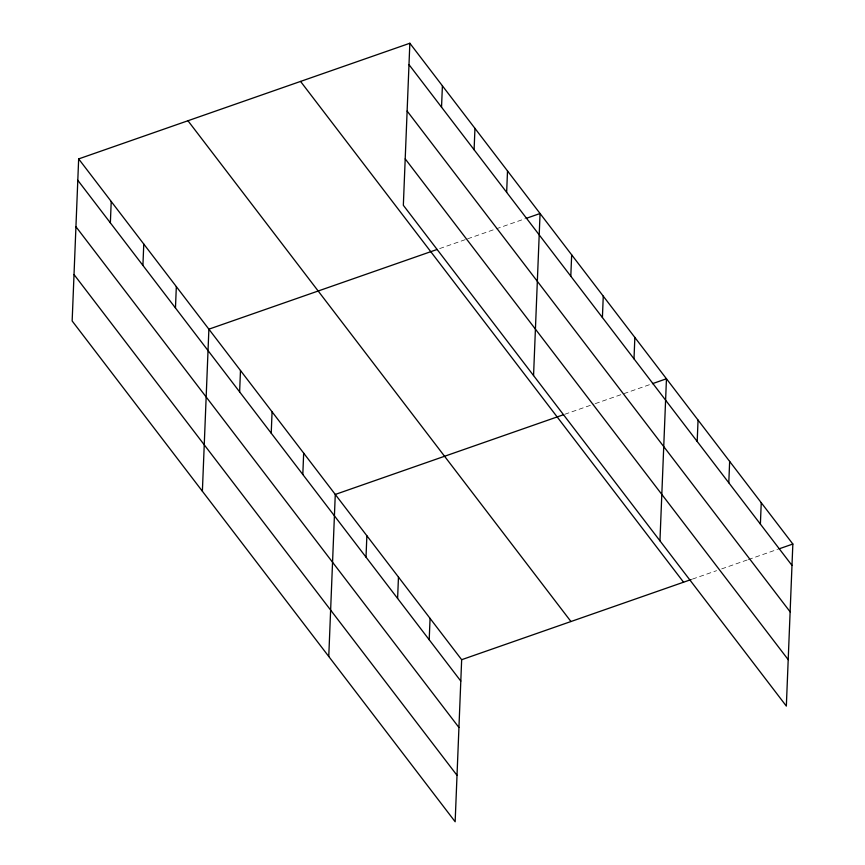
<?xml version="1.0" encoding="UTF-8"?>
<svg xmlns="http://www.w3.org/2000/svg" width="865" height="865" viewBox="0 0 865 865"><rect width="100%" height="100%" fill="white"/><g stroke="black" fill="none" stroke-linecap="round" stroke-linejoin="round"><path stroke-width="0.65" stroke-dasharray="4.33 3.24" d="M439.669 248.579L466.365 239.259M467.63 238.816L524.817 218.845M564.791 414.281L594.017 404.074M595.293 403.631L651.204 384.103M692.454 579.096L716.598 570.662M721.68 568.889L747.09 560.012M748.366 559.568L777.592 549.361"/><path stroke-width="1.3" d="M78.661 158.911L72.152 320.969L455.152 821.75L461.661 659.703L78.661 158.911L409.848 43.25L792.848 544.031L786.339 706.089L403.339 205.297L409.848 43.25M110.363 222.867L111.217 201.48M142.92 265.425L143.774 244.049M175.465 307.994L176.33 286.618M202.378 491.233L208.887 329.176L437.128 249.466M239.627 391.877L240.481 370.49M271.221 433.192L272.075 411.805M302.815 474.507L303.669 453.13M328.765 656.492L335.274 494.445L563.515 414.724M366.014 557.136L366.868 535.759M397.608 598.45L398.462 577.074M441.539 107.195L442.404 85.819M429.202 639.765L430.067 618.389M474.096 149.764L474.961 128.388M506.652 192.333L507.517 170.946M533.554 375.572L540.063 213.514L526.093 218.402M570.803 276.216L571.668 254.829M602.408 317.531L603.262 296.144M634.002 358.845L634.856 337.458M659.952 540.83L666.461 378.773L652.48 383.66M697.19 441.474L698.055 420.087M728.795 482.789L729.649 461.402M760.389 524.104L761.243 502.716M461.661 659.703L691.178 579.539M778.868 548.918L792.848 544.031M408.994 64.626L791.983 565.418M407.123 111.055L790.123 611.836M405.209 158.879L788.199 659.66M300.555 81.418L683.555 582.199M187.954 120.743L570.954 621.524M77.807 180.298L460.796 681.079M75.936 226.717L458.937 727.497M74.022 274.54L457.012 775.332"/></g></svg>
